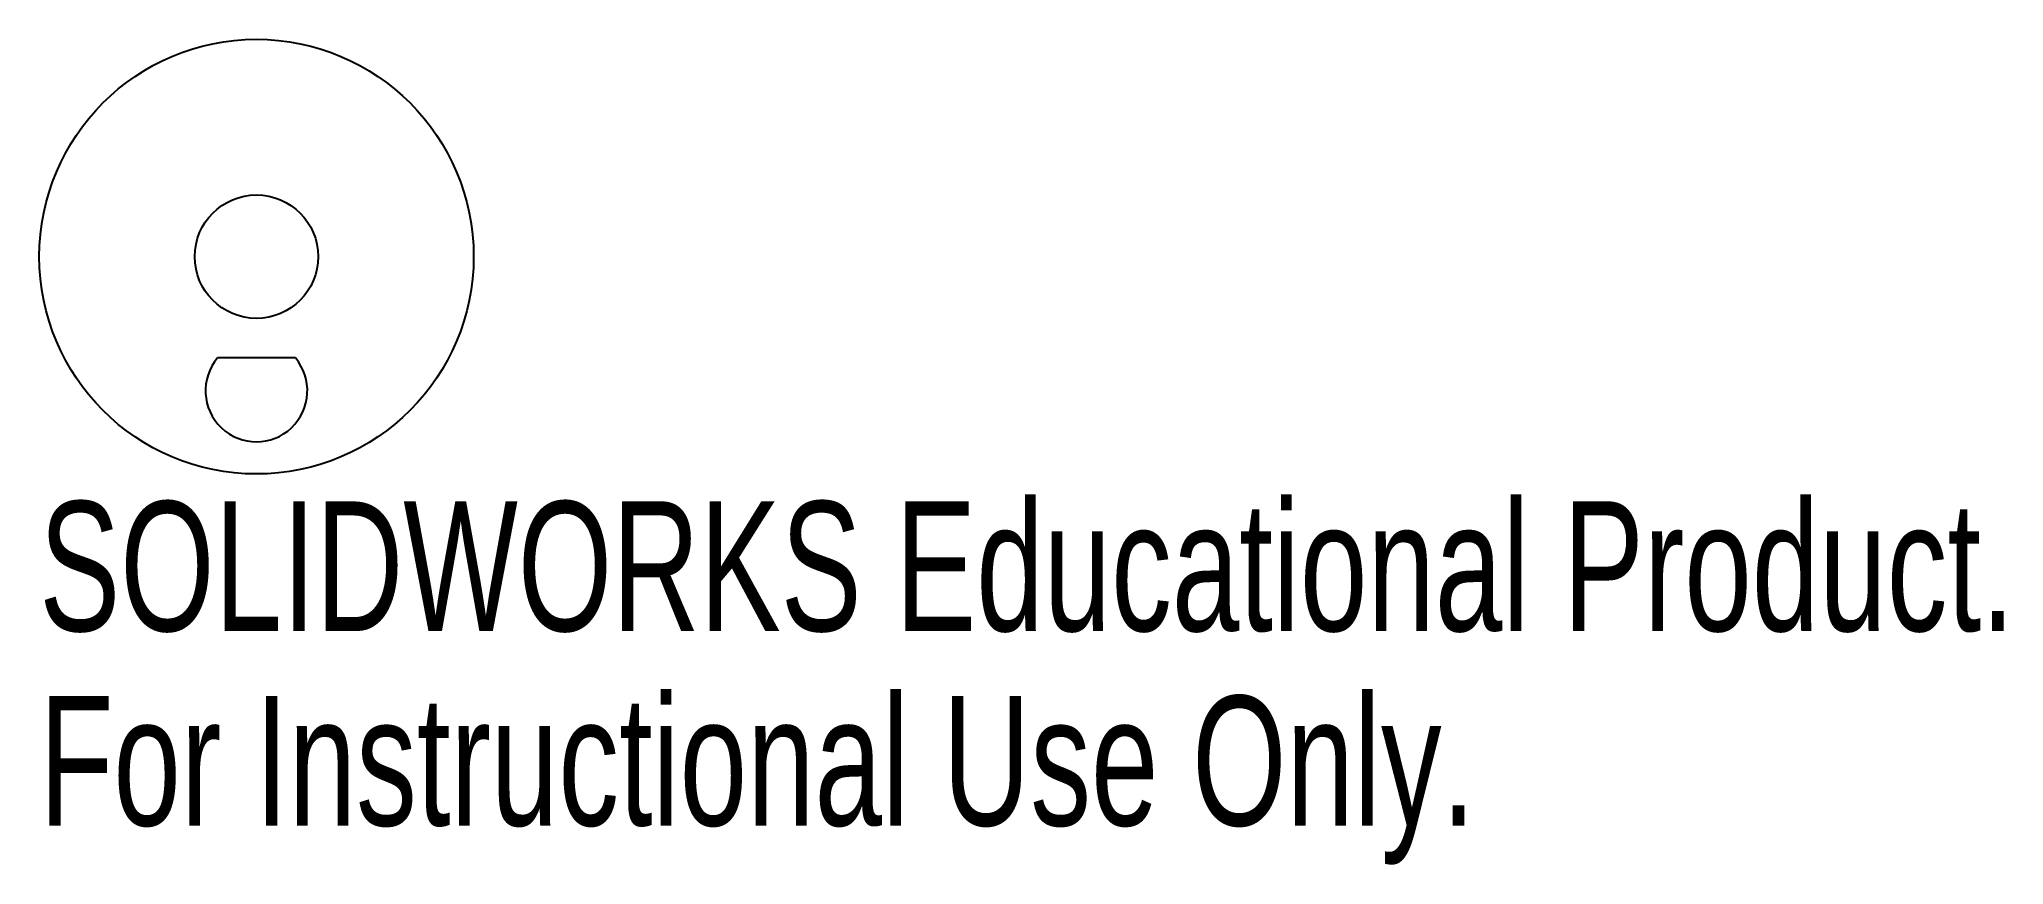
# Model space of a CAD drawing. Header units: millimetres. Extents: x -8.1 to 65.2, y -22.7 to 8.1.
import ezdxf

# ---------------------------------------------------------------- set-up
doc = ezdxf.new("R2010")
doc.units = ezdxf.units.MM
doc.styles.add('SLDTEXTSTYLE0', font='TXT', dxfattribs={"width": 0.7})

msp = doc.modelspace()

# ---------------------------------------------------------------- linework, layer by layer
at = {"color": 7, "linetype": 'Continuous'}
msp.add_line((1.45, -3.772), (-1.45, -3.772), dxfattribs=at)
for radius in [8.1, 2.3]:
    msp.add_circle((0, 0), radius, dxfattribs=at)
msp.add_arc((0, -5), 1.9, 139.74339, 40.25661, dxfattribs=at)

# ---------------------------------------------------------------- texts
at = {"color": 7, "linetype": 'Continuous', "char_height": 4.83362, "attachment_point": 1, "style": 'SLDTEXTSTYLE0'}
for s, insert in [('SOLIDWORKS Educational Product.', (-8.1, -9.12)), ('For Instructional Use Only.', (-8.1, -16.37))]:
    msp.add_mtext(s, dxfattribs=dict(at, insert=insert))

doc.saveas('drawing.dxf')
